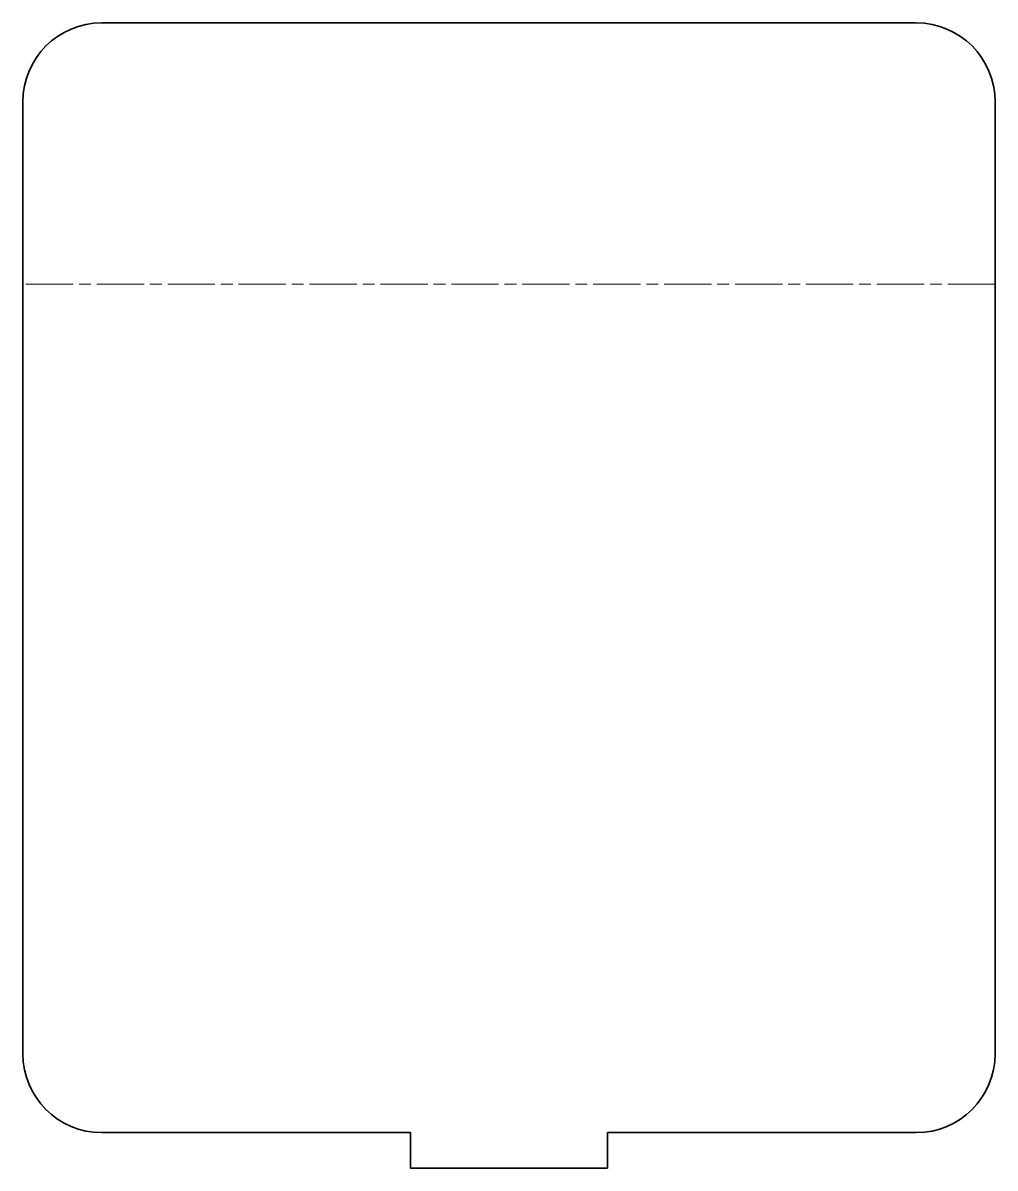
# Model space of a CAD drawing. Header units: inches. Extents: x 0 to 49.3, y 0 to 58.1.
import ezdxf

# ---------------------------------------------------------------- set-up
doc = ezdxf.new("R2010")
doc.units = ezdxf.units.IN
doc.header["$MEASUREMENT"] = 0
doc.linetypes.add('Chain', pattern=[13.68, 9.12, -1.14, 2.28, -1.14])
doc.layers.add('SIMUMAK Bend Centerline (ISO)', color=7, linetype='Chain', lineweight=9)
doc.layers.add('SIMUMAK Visible (ISO)', color=7, linetype='Continuous', lineweight=35)

# ---------------------------------------------------------------- blocks, each defined once
blk = doc.blocks.new('AMB-04-REF01_Sheet_6_AMB-04-REF01 (desplegada)')
at = {"layer": 'SIMUMAK Bend Centerline (ISO)', "ltscale": 0.263158}
blk.add_line((24.675, 15.8), (-24.675, 15.8), dxfattribs=at)
at = {"layer": 'SIMUMAK Visible (ISO)'}
for p, q in [((-20.675, 29.062), (20.675, 29.062)), ((-24.675, -23.262), (-24.675, 25.062)), ((24.675, 25.062), (24.675, -23.262)), ((-5, -27.262), (-20.675, -27.262)), ((-5, -27.262), (-5, -29.062)), ((5, -29.062), (5, -27.262)), ((20.675, -27.262), (5, -27.262)), ((-5, -29.062), (5, -29.062))]:
    blk.add_line(p, q, dxfattribs=at)
at = {"layer": 'SIMUMAK Visible (ISO)', "extrusion": (0, 0, -1)}
for centre, start, end in [((20.675, 25.062), 0, 90), ((-20.675, 25.062), 90, 180), ((20.675, -23.262), 270, 0), ((-20.675, -23.262), 180, 270)]:
    blk.add_arc(centre, 4, start, end, dxfattribs=at)

msp = doc.modelspace()

# ---------------------------------------------------------------- block references
msp.add_blockref('AMB-04-REF01_Sheet_6_AMB-04-REF01 (desplegada)', (24.675, 29.062))

doc.saveas('drawing.dxf')
